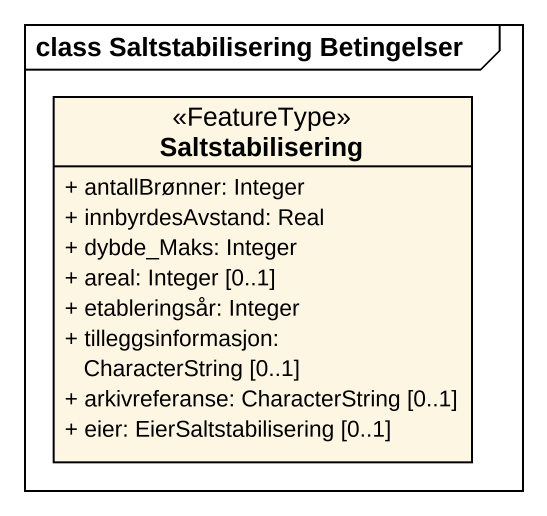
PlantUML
@startuml
mainframe class Saltstabilisering Betingelser
hide circle
hide empty members
skinparam classAttributeIconSize 0
class Saltstabilisering <<FeatureType>> {
  + antallBrønner: Integer
  + innbyrdesAvstand: Real
  + dybde_Maks: Integer
  + areal: Integer [0..1]
  + etableringsår: Integer
  + tilleggsinformasjon: CharacterString [0..1]
  + arkivreferanse: CharacterString [0..1]
  + eier: EierSaltstabilisering [0..1]
}
@enduml
